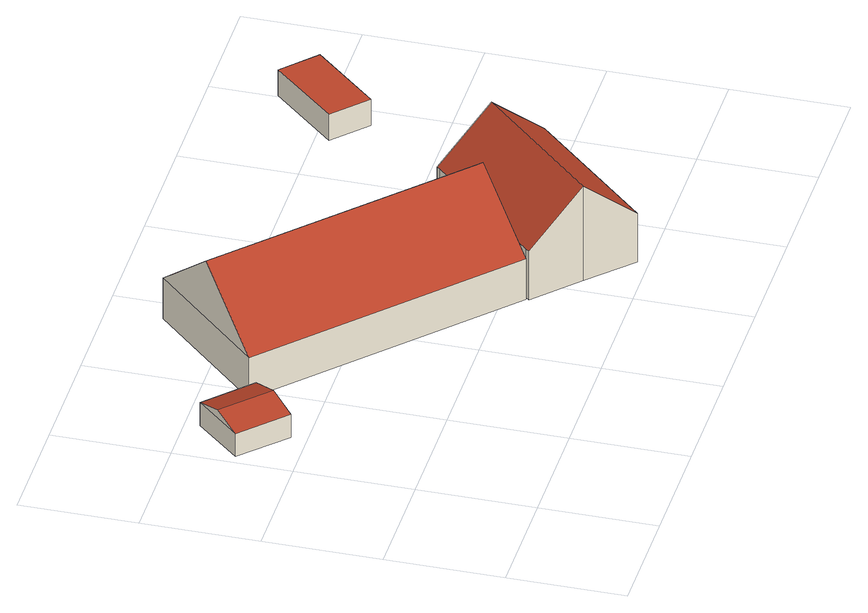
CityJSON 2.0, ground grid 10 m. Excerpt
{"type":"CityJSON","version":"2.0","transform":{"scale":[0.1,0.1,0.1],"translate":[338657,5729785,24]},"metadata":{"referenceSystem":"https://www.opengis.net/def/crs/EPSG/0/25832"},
"CityObjects":{
"building1":{"type":"Building","attributes":{"Geometrietyp2DReferenz":"3000","Gemeindeschluessel":"05170048","function":"31001_1313","roofType":"3100","measuredHeight":2.99},"address":[{"country":"Germany","locality":"Wesel","thoroughfareNumber":"484b","thoroughfareName":"Brüner Landstraße"}],"geometry":[{"type":"Solid","lod":"2","boundaries":[[[[0,1,2,3]],[[4,5,1,0]],[[6,7,5,4]],[[3,2,7,6]],[[0,8,4]],[[6,9,3]],[[3,9,8,0]],[[4,8,9,6]],[[1,5,7,2]]]],"semantics":{"surfaces":[{"type":"WallSurface"},{"type":"RoofSurface"},{"type":"GroundSurface"}],"values":[[0,0,0,0,0,0,1,1,2]]}}]},
"building2":{"type":"Building","attributes":{"Geometrietyp2DReferenz":"3000","Gemeindeschluessel":"05170048","function":"31001_1220","roofType":"3100","measuredHeight":9.37},"address":[{"country":"Germany","locality":"Wesel","thoroughfareNumber":"484a","thoroughfareName":"Brüner Landstraße"},{"country":"Germany","locality":"Wesel","thoroughfareNumber":"484b","thoroughfareName":"Brüner Landstraße"}],"geometry":[{"type":"Solid","lod":"2","boundaries":[[[[10,11,12,13]],[[14,15,11,10]],[[16,17,15,14]],[[13,12,17,16]],[[10,18,14]],[[16,19,13]],[[13,19,18,10]],[[14,18,19,16]],[[11,15,17,12]]]],"semantics":{"surfaces":[{"type":"WallSurface"},{"type":"RoofSurface"},{"type":"GroundSurface"}],"values":[[0,0,0,0,0,0,1,1,2]]}}]},
"building3":{"type":"Building","attributes":{"name":"Zellenkat","Geometrietyp2DReferenz":"3000","Gemeindeschluessel":"05170048","function":"31001_1210","roofType":"3100","measuredHeight":9.18},"address":[{"country":"Germany","locality":"Wesel","thoroughfareNumber":"484","thoroughfareName":"Brüner Landstraße"}],"geometry":[{"type":"Solid","lod":"2","boundaries":[[[[20,21,22,23]],[[24,25,21,20]],[[26,27,25,24]],[[28,29,27,26]],[[30,31,29,28]],[[32,33,31,30]],[[34,35,33,32]],[[23,22,35,34]],[[30,28,26,24,20,32]],[[23,34,32,20]],[[21,25,27,29,31,33,35,22]]]],"semantics":{"surfaces":[{"type":"WallSurface"},{"type":"RoofSurface"},{"type":"GroundSurface"}],"values":[[0,0,0,0,0,0,0,0,1,1,2]]}}]},
"building4":{"type":"Building","attributes":{"Geometrietyp2DReferenz":"3000","Gemeindeschluessel":"05170048","function":"31001_2463","roofType":"1000","measuredHeight":2.5},"address":[{"country":"Germany","locality":"Wesel","thoroughfareNumber":"484","thoroughfareName":"Brüner Landstraße"}],"geometry":[{"type":"Solid","lod":"2","boundaries":[[[[36,37,38,39]],[[40,41,37,36]],[[42,43,41,40]],[[39,38,43,42]],[[40,36,39,42]],[[37,41,43,38]]]],"semantics":{"surfaces":[{"type":"WallSurface"},{"type":"RoofSurface"},{"type":"GroundSurface"}],"values":[[0,0,0,0,1,2]]}}]}
},
"vertices":[
[9,250,28],[9,250,6],[46,214,6],[46,214,28],[44,288,28],[44,288,6],[82,252,28],[82,252,6],[26,269,36],[64,233,36],
[367,176,45],[367,176,6],[180,354,6],[180,354,45],[278,82,45],[278,82,6],[90,260,45],[90,260,6],[323,129,100],[135,307,100],
[312,44,99],[312,44,8],[348,9,8],[348,9,55],[275,79,55],[275,79,8],[278,82,55],[278,82,8],[367,176,55],[367,176,8],[370,179,55],[370,179,8],[407,144,99],[407,144,8],[443,110,55],[443,110,8],
[531,317,31],[531,317,6],[502,344,6],[502,344,31],[481,262,31],[481,262,6],[452,289,31],[452,289,6]
]}
